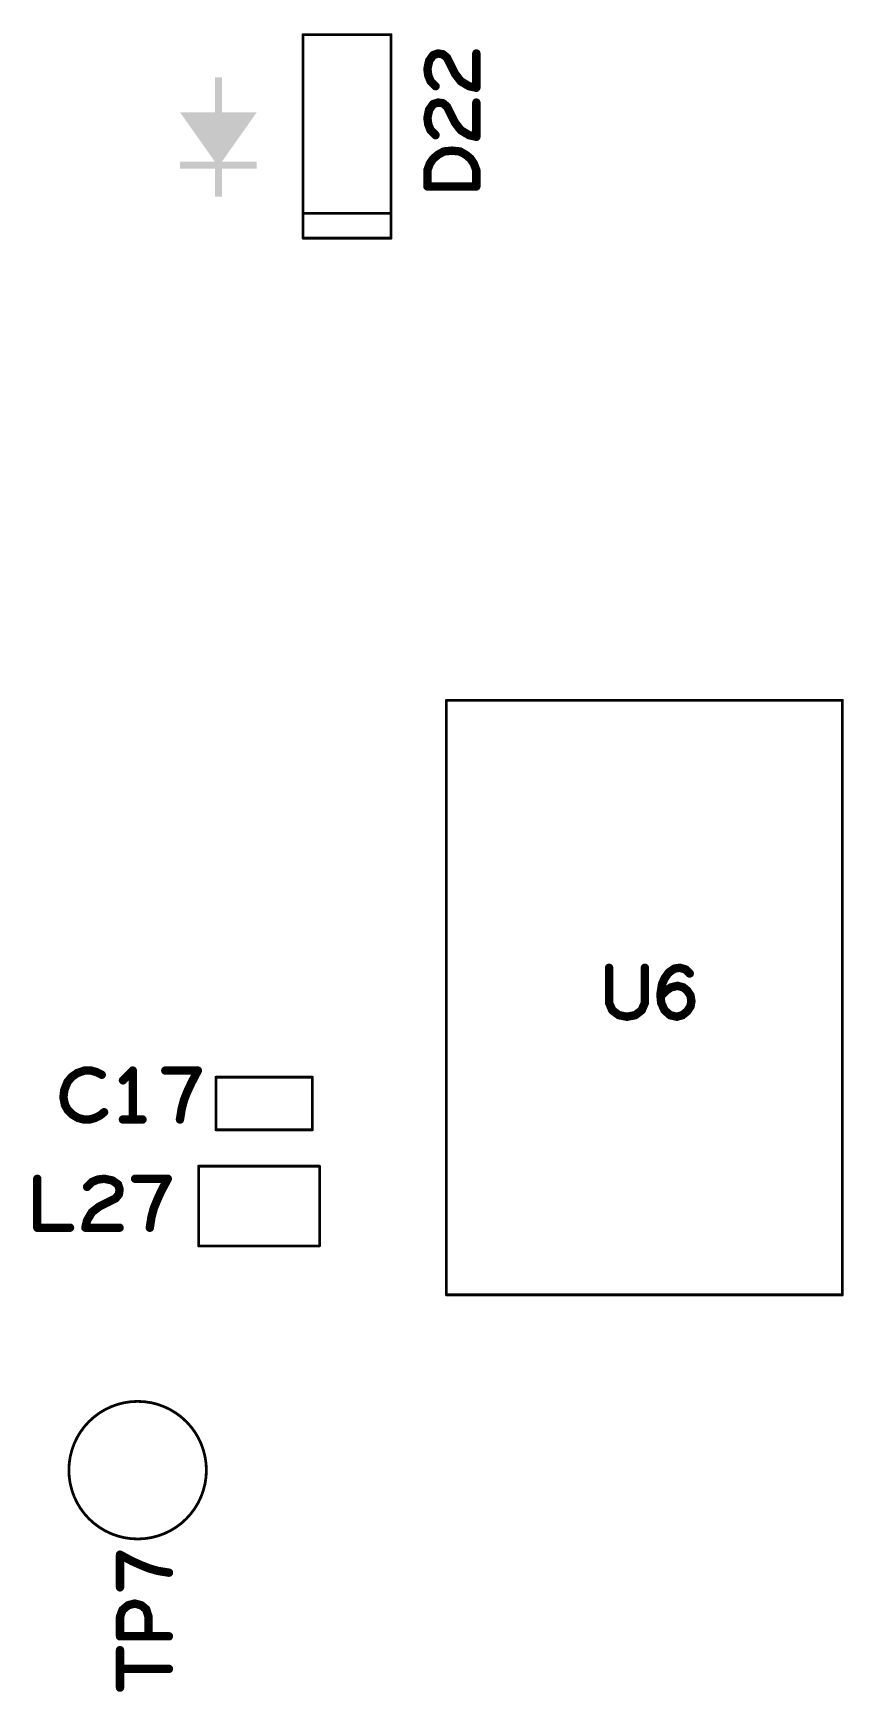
# Model space of a CAD drawing. Extents: x -1.14 to 4.53, y -2.04 to 6.
# Drawn here: x 1.949 to 2.529, y 2.589 to 3.775 of the extents above; entities that cross this region are included whole.
import ezdxf

# ---------------------------------------------------------------- set-up
doc = ezdxf.new("R2010")
doc.units = 0
doc.layers.get('0').update_dxf_attribs({"linetype": 'CONTINUOUS'})
doc.layers.add('ASSE', color=1, linetype='CONTINUOUS')

# ---------------------------------------------------------------- blocks, each defined once
blk = doc.blocks.new('ROUND_64')
at = {"const_width": 0.000984}
blk.add_lwpolyline([(-0.0005, 0, 1), (0.0005, 0, 1)], format="xyb", close=True, dxfattribs=at)
blk = doc.blocks.new('ROUND_1')
at = {"const_width": 0.003}
blk.add_lwpolyline([(-0.0015, 0, 1), (0.0015, 0, 1)], format="xyb", close=True, dxfattribs=at)

msp = doc.modelspace()

# ---------------------------------------------------------------- linework, layer by layer
at = {"layer": 'ASSE'}
for points, const_width in [([(2.1421, 3.6282), (2.1421, 3.7738)], 0.00197), ([(2.1421, 3.7738), (2.2051, 3.7738)], 0.00197), ([(2.2051, 3.7738), (2.2051, 3.6282)], 0.00197), ([(2.2323, 3.755), (2.2352, 3.7591)], 0.006), ([(2.2352, 3.7591), (2.2387, 3.7603)], 0.006), ([(2.2387, 3.7603), (2.2422, 3.7597)], 0.006), ([(2.2422, 3.7597), (2.2451, 3.7573)], 0.006), ([(2.2661, 3.7358), (2.2661, 3.7603)], 0.006), ([(2.2311, 3.7492), (2.2323, 3.755)], 0.006), ([(2.2317, 3.7445), (2.2311, 3.7492)], 0.006), ([(2.2451, 3.7573), (2.2509, 3.7457)], 0.006), ([(2.2509, 3.7457), (2.255, 3.7404)], 0.006), ([(2.2334, 3.7404), (2.2317, 3.7445)], 0.006), ([(2.2369, 3.7369), (2.2334, 3.7404)], 0.006), ([(2.255, 3.7404), (2.2608, 3.7369)], 0.006), ([(2.2608, 3.7369), (2.2661, 3.7358)], 0.006), ([(2.2323, 3.72), (2.2352, 3.7241)], 0.006), ([(2.2352, 3.7241), (2.2387, 3.7252)], 0.006), ([(2.2387, 3.7252), (2.2422, 3.7247)], 0.006), ([(2.2422, 3.7247), (2.2451, 3.7223)], 0.006), ([(2.2451, 3.7223), (2.2509, 3.7107)], 0.006), ([(2.2661, 3.7007), (2.2661, 3.7252)], 0.006), ([(2.2311, 3.7142), (2.2323, 3.72)], 0.006), ([(2.2317, 3.7095), (2.2311, 3.7142)], 0.006), ([(2.2509, 3.7107), (2.255, 3.7054)], 0.006), ([(2.2334, 3.7054), (2.2317, 3.7095)], 0.006), ([(2.2369, 3.7019), (2.2334, 3.7054)], 0.006), ([(2.255, 3.7054), (2.2608, 3.7019)], 0.006), ([(2.2608, 3.7019), (2.2661, 3.7007)], 0.006), ([(2.2352, 3.685), (2.2387, 3.6879)], 0.006), ([(2.2387, 3.6879), (2.2428, 3.6902)], 0.006), ([(2.2428, 3.6902), (2.2486, 3.6908)], 0.006), ([(2.2486, 3.6908), (2.2544, 3.6902)], 0.006), ([(2.2544, 3.6902), (2.2585, 3.6879)], 0.006), ([(2.2585, 3.6879), (2.262, 3.685)], 0.006), ([(2.2311, 3.6768), (2.2328, 3.6815)], 0.006), ([(2.2311, 3.6652), (2.2311, 3.6768)], 0.006), ([(2.2328, 3.6815), (2.2352, 3.685)], 0.006), ([(2.262, 3.685), (2.2643, 3.6815)], 0.006), ([(2.2643, 3.6815), (2.2661, 3.6768)], 0.006), ([(2.2661, 3.6768), (2.2661, 3.6652)], 0.006), ([(2.2661, 3.6652), (2.2311, 3.6652)], 0.006), ([(2.1421, 3.6459), (2.2051, 3.6459)], 0.00197), ([(2.2051, 3.6282), (2.1421, 3.6282)], 0.00197), ([(2.2447, 3.2977), (2.2447, 2.8725)], 0.00197), ([(2.5281, 3.2977), (2.2447, 3.2977)], 0.00197), ([(2.5281, 2.8725), (2.5281, 3.2977)], 0.00197), ([(2.3611, 3.1064), (2.3611, 3.0813)], 0.006), ([(2.3867, 3.0813), (2.3867, 3.1064)], 0.006), ([(2.4037, 3.1029), (2.4078, 3.1058)], 0.006), ([(2.4078, 3.1058), (2.4118, 3.1064)], 0.006), ([(2.4118, 3.1064), (2.4159, 3.1052)], 0.006), ([(2.4159, 3.1052), (2.4188, 3.1023)], 0.006), ([(2.3978, 3.0871), (2.399, 3.0947)], 0.006), ([(2.399, 3.0947), (2.4008, 3.0988)], 0.006), ([(2.4008, 3.0988), (2.4037, 3.1029)], 0.006), ([(2.4054, 3.0924), (2.4101, 3.0935)], 0.006), ([(2.4101, 3.0935), (2.4142, 3.0924)], 0.006), ([(2.3611, 3.0813), (2.3634, 3.076)], 0.006), ([(2.3844, 3.076), (2.3867, 3.0813)], 0.006), ([(2.3978, 3.0859), (2.4019, 3.09)], 0.006), ([(2.3984, 3.0813), (2.3978, 3.0871)], 0.006), ([(2.4008, 3.076), (2.3984, 3.0813)], 0.006), ([(2.4019, 3.09), (2.4054, 3.0924)], 0.006), ([(2.4142, 3.0924), (2.4171, 3.09)], 0.006), ([(2.4171, 3.09), (2.4194, 3.0865)], 0.006), ([(2.4194, 3.0865), (2.42, 3.0824)], 0.006), ([(2.42, 3.0824), (2.4194, 3.0789)], 0.006), ([(2.3634, 3.076), (2.3681, 3.0725)], 0.006), ([(2.3681, 3.0725), (2.3739, 3.0714)], 0.006), ([(2.3739, 3.0714), (2.3798, 3.0725)], 0.006), ([(2.3798, 3.0725), (2.3844, 3.076)], 0.006), ([(2.4048, 3.0725), (2.4008, 3.076)], 0.006), ([(2.4095, 3.0714), (2.4048, 3.0725)], 0.006), ([(2.4136, 3.0725), (2.4095, 3.0714)], 0.006), ([(2.4171, 3.0754), (2.4136, 3.0725)], 0.006), ([(2.4194, 3.0789), (2.4171, 3.0754)], 0.006), ([(1.9735, 3.0247), (1.9712, 3.0189)], 0.006), ([(1.9764, 3.0282), (1.9735, 3.0247)], 0.006), ([(1.9805, 3.0311), (1.9764, 3.0282)], 0.006), ([(1.9857, 3.0329), (1.9805, 3.0311)], 0.006), ([(1.9904, 3.0329), (1.9857, 3.0329)], 0.006), ([(1.9945, 3.0317), (1.9904, 3.0329)], 0.006), ([(1.998, 3.0299), (1.9945, 3.0317)], 0.006), ([(2.0202, 3.0329), (2.0132, 3.0259)], 0.006), ([(2.0202, 2.9979), (2.0202, 3.0329)], 0.006), ([(2.0668, 3.0329), (2.0435, 3.0329)], 0.006), ([(2.0592, 3.0177), (2.0622, 3.0241)], 0.006), ([(2.0622, 3.0241), (2.0668, 3.0329)], 0.006), ([(2.1487, 3.0282), (2.0798, 3.0282)], 0.00197), ([(2.0798, 3.0282), (2.0798, 2.9905)], 0.00197), ([(2.1487, 2.9905), (2.1487, 3.0282)], 0.00197), ([(1.9712, 3.0189), (1.9706, 3.0136)], 0.006), ([(1.9706, 3.0136), (1.9717, 3.0084)], 0.006), ([(2.0552, 3.0054), (2.0569, 3.0119)], 0.006), ([(2.0569, 3.0119), (2.0592, 3.0177)], 0.006), ([(1.9717, 3.0084), (1.9735, 3.0049)], 0.006), ([(1.9735, 3.0049), (1.977, 3.0014)], 0.006), ([(1.977, 3.0014), (1.9811, 2.999)], 0.006), ([(1.9811, 2.999), (1.9852, 2.9979)], 0.006), ([(1.9892, 2.9979), (1.9933, 2.999)], 0.006), ([(1.9933, 2.999), (1.9968, 3.0008)], 0.006), ([(1.9968, 3.0008), (1.9997, 3.0031)], 0.006), ([(2.054, 2.9979), (2.0552, 3.0054)], 0.006), ([(1.9852, 2.9979), (1.9892, 2.9979)], 0.006), ([(2.0132, 2.9979), (2.0272, 2.9979)], 0.006), ([(2.0798, 2.9905), (2.1487, 2.9905)], 0.00197), ([(1.9519, 2.9555), (1.9519, 2.9205)], 0.006), ([(1.9875, 2.9497), (1.991, 2.9532)], 0.006), ([(1.991, 2.9532), (1.9951, 2.9549)], 0.006), ([(1.9951, 2.9549), (1.9998, 2.9555)], 0.006), ([(1.9998, 2.9555), (2.0056, 2.9543)], 0.006), ([(2.0056, 2.9543), (2.0097, 2.9514)], 0.006), ([(2.0097, 2.9514), (2.0108, 2.9479)], 0.006), ([(2.0453, 2.9555), (2.0219, 2.9555)], 0.006), ([(2.0406, 2.9467), (2.0453, 2.9555)], 0.006), ([(2.1539, 2.9645), (2.0673, 2.9645)], 0.00197), ([(2.0673, 2.9645), (2.0673, 2.9075)], 0.00197), ([(2.1539, 2.9075), (2.1539, 2.9645)], 0.00197), ([(2.0079, 2.9415), (1.9963, 2.9357)], 0.006), ([(2.0103, 2.9444), (2.0079, 2.9415)], 0.006), ([(2.0108, 2.9479), (2.0103, 2.9444)], 0.006), ([(2.0353, 2.9345), (2.0377, 2.9403)], 0.006), ([(2.0377, 2.9403), (2.0406, 2.9467)], 0.006), ([(1.991, 2.9316), (1.9875, 2.9257)], 0.006), ([(1.9963, 2.9357), (1.991, 2.9316)], 0.006), ([(2.0324, 2.9205), (2.0336, 2.9281)], 0.006), ([(2.0336, 2.9281), (2.0353, 2.9345)], 0.006), ([(1.9519, 2.9205), (1.9753, 2.9205)], 0.006), ([(1.9875, 2.9257), (1.9863, 2.9205)], 0.006), ([(1.9863, 2.9205), (2.0108, 2.9205)], 0.006), ([(2.0673, 2.9075), (2.1539, 2.9075)], 0.00197), ([(2.2447, 2.8725), (2.5281, 2.8725)], 0.00197), ([(2.0198, 2.682), (2.0111, 2.6867)], 0.006), ([(2.0111, 2.6867), (2.0111, 2.6633)], 0.006), ([(2.0263, 2.6791), (2.0198, 2.682)], 0.006), ([(2.0321, 2.6768), (2.0263, 2.6791)], 0.006), ([(2.0385, 2.675), (2.0321, 2.6768)], 0.006), ([(2.0461, 2.6738), (2.0385, 2.675)], 0.006), ([(2.0111, 2.6423), (2.0128, 2.647)], 0.006), ([(2.0111, 2.6283), (2.0111, 2.6423)], 0.006), ([(2.0128, 2.647), (2.0169, 2.6505)], 0.006), ([(2.0169, 2.6505), (2.0216, 2.6517)], 0.006), ([(2.0216, 2.6517), (2.0263, 2.6505)], 0.006), ([(2.0263, 2.6505), (2.0298, 2.6476)], 0.006), ([(2.0298, 2.6476), (2.0315, 2.6423)], 0.006), ([(2.0315, 2.6423), (2.0315, 2.6283)], 0.006), ([(2.0461, 2.6283), (2.0111, 2.6283)], 0.006), ([(2.0111, 2.5916), (2.0111, 2.6184)], 0.006), ([(2.0111, 2.605), (2.0461, 2.605)], 0.006)]:
    msp.add_lwpolyline(points, dxfattribs=dict(at, const_width=const_width))
at = {"layer": 'ASSE', "const_width": 0.00197}
msp.add_lwpolyline([(1.9745, 2.7471, 1), (2.0729, 2.7471, 1)], format="xyb", close=True, dxfattribs=at)
at = {"layer": 'ASSE'}
for points in [[(2.079, 3.7183), (2.079, 3.7433), (2.084, 3.7183), (2.084, 3.7433)], [(2.079, 3.6829), (2.054, 3.7183), (2.084, 3.6829), (2.109, 3.7183)], [(2.054, 3.6779), (2.054, 3.6829), (2.109, 3.6779), (2.109, 3.6829)], [(2.079, 3.6579), (2.079, 3.6779), (2.084, 3.6579), (2.084, 3.6779)]]:
    msp.add_solid(points, dxfattribs=at)

# ---------------------------------------------------------------- block references
for name, p in [('ROUND_64', (2.1421, 3.7738)), ('ROUND_64', (2.1421, 3.7738)), ('ROUND_64', (2.2051, 3.7738)), ('ROUND_64', (2.2051, 3.7738)), ('ROUND_1', (2.2352, 3.7591)), ('ROUND_1', (2.2352, 3.7591)), ('ROUND_1', (2.2387, 3.7603)), ('ROUND_1', (2.2387, 3.7603)), ('ROUND_1', (2.2422, 3.7597)), ('ROUND_1', (2.2422, 3.7597)), ('ROUND_1', (2.2661, 3.7603)), ('ROUND_1', (2.2311, 3.7492)), ('ROUND_1', (2.2311, 3.7492)), ('ROUND_1', (2.2323, 3.755)), ('ROUND_1', (2.2323, 3.755)), ('ROUND_1', (2.2451, 3.7573)), ('ROUND_1', (2.2451, 3.7573)), ('ROUND_1', (2.2509, 3.7457)), ('ROUND_1', (2.2509, 3.7457)), ('ROUND_1', (2.2317, 3.7445)), ('ROUND_1', (2.2317, 3.7445)), ('ROUND_1', (2.2334, 3.7404)), ('ROUND_1', (2.2334, 3.7404)), ('ROUND_1', (2.2369, 3.7369)), ('ROUND_1', (2.255, 3.7404)), ('ROUND_1', (2.255, 3.7404)), ('ROUND_1', (2.2608, 3.7369)), ('ROUND_1', (2.2608, 3.7369)), ('ROUND_1', (2.2661, 3.7358)), ('ROUND_1', (2.2661, 3.7358)), ('ROUND_1', (2.2352, 3.7241)), ('ROUND_1', (2.2352, 3.7241)), ('ROUND_1', (2.2387, 3.7252)), ('ROUND_1', (2.2387, 3.7252)), ('ROUND_1', (2.2422, 3.7247)), ('ROUND_1', (2.2422, 3.7247)), ('ROUND_1', (2.2451, 3.7223)), ('ROUND_1', (2.2451, 3.7223)), ('ROUND_1', (2.2661, 3.7252)), ('ROUND_1', (2.2311, 3.7142)), ('ROUND_1', (2.2311, 3.7142)), ('ROUND_1', (2.2323, 3.72)), ('ROUND_1', (2.2323, 3.72)), ('ROUND_1', (2.2509, 3.7107)), ('ROUND_1', (2.2509, 3.7107)), ('ROUND_1', (2.2317, 3.7095)), ('ROUND_1', (2.2317, 3.7095)), ('ROUND_1', (2.2334, 3.7054)), ('ROUND_1', (2.2334, 3.7054)), ('ROUND_1', (2.2369, 3.7019)), ('ROUND_1', (2.255, 3.7054)), ('ROUND_1', (2.255, 3.7054)), ('ROUND_1', (2.2608, 3.7019)), ('ROUND_1', (2.2608, 3.7019)), ('ROUND_1', (2.2661, 3.7007)), ('ROUND_1', (2.2661, 3.7007)), ('ROUND_1', (2.2387, 3.6879)), ('ROUND_1', (2.2387, 3.6879)), ('ROUND_1', (2.2428, 3.6902)), ('ROUND_1', (2.2428, 3.6902)), ('ROUND_1', (2.2486, 3.6908)), ('ROUND_1', (2.2486, 3.6908)), ('ROUND_1', (2.2544, 3.6902)), ('ROUND_1', (2.2544, 3.6902)), ('ROUND_1', (2.2585, 3.6879)), ('ROUND_1', (2.2585, 3.6879)), ('ROUND_1', (2.2311, 3.6768)), ('ROUND_1', (2.2311, 3.6768)), ('ROUND_1', (2.2328, 3.6815)), ('ROUND_1', (2.2328, 3.6815)), ('ROUND_1', (2.2352, 3.685)), ('ROUND_1', (2.2352, 3.685)), ('ROUND_1', (2.262, 3.685)), ('ROUND_1', (2.262, 3.685)), ('ROUND_1', (2.2643, 3.6815)), ('ROUND_1', (2.2643, 3.6815)), ('ROUND_1', (2.2661, 3.6768)), ('ROUND_1', (2.2661, 3.6768)), ('ROUND_1', (2.2311, 3.6652)), ('ROUND_1', (2.2311, 3.6652)), ('ROUND_1', (2.2661, 3.6652)), ('ROUND_1', (2.2661, 3.6652)), ('ROUND_64', (2.1421, 3.6459)), ('ROUND_64', (2.2051, 3.6459)), ('ROUND_64', (2.1421, 3.6282)), ('ROUND_64', (2.1421, 3.6282)), ('ROUND_64', (2.2051, 3.6282)), ('ROUND_64', (2.2051, 3.6282)), ('ROUND_64', (2.2447, 3.2977)), ('ROUND_64', (2.2447, 3.2977)), ('ROUND_64', (2.5281, 3.2977)), ('ROUND_64', (2.5281, 3.2977)), ('ROUND_1', (2.3611, 3.1064)), ('ROUND_1', (2.3867, 3.1064)), ('ROUND_1', (2.4078, 3.1058)), ('ROUND_1', (2.4078, 3.1058)), ('ROUND_1', (2.4118, 3.1064)), ('ROUND_1', (2.4118, 3.1064)), ('ROUND_1', (2.4159, 3.1052)), ('ROUND_1', (2.4159, 3.1052)), ('ROUND_1', (2.399, 3.0947)), ('ROUND_1', (2.399, 3.0947)), ('ROUND_1', (2.4008, 3.0988)), ('ROUND_1', (2.4008, 3.0988)), ('ROUND_1', (2.4037, 3.1029)), ('ROUND_1', (2.4037, 3.1029)), ('ROUND_1', (2.4101, 3.0935)), ('ROUND_1', (2.4101, 3.0935)), ('ROUND_1', (2.4188, 3.1023)), ('ROUND_1', (2.3611, 3.0813)), ('ROUND_1', (2.3611, 3.0813)), ('ROUND_1', (2.3867, 3.0813)), ('ROUND_1', (2.3867, 3.0813)), ('ROUND_1', (2.3978, 3.0871)), ('ROUND_1', (2.3978, 3.0871)), ('ROUND_1', (2.3978, 3.0859)), ('ROUND_1', (2.3984, 3.0813)), ('ROUND_1', (2.3984, 3.0813)), ('ROUND_1', (2.4019, 3.09)), ('ROUND_1', (2.4019, 3.09)), ('ROUND_1', (2.4054, 3.0924)), ('ROUND_1', (2.4054, 3.0924)), ('ROUND_1', (2.4142, 3.0924)), ('ROUND_1', (2.4142, 3.0924)), ('ROUND_1', (2.4171, 3.09)), ('ROUND_1', (2.4171, 3.09)), ('ROUND_1', (2.4194, 3.0865)), ('ROUND_1', (2.4194, 3.0865)), ('ROUND_1', (2.42, 3.0824)), ('ROUND_1', (2.42, 3.0824)), ('ROUND_1', (2.3634, 3.076)), ('ROUND_1', (2.3634, 3.076)), ('ROUND_1', (2.3681, 3.0725)), ('ROUND_1', (2.3681, 3.0725)), ('ROUND_1', (2.3739, 3.0714)), ('ROUND_1', (2.3739, 3.0714)), ('ROUND_1', (2.3798, 3.0725)), ('ROUND_1', (2.3798, 3.0725)), ('ROUND_1', (2.3844, 3.076)), ('ROUND_1', (2.3844, 3.076)), ('ROUND_1', (2.4008, 3.076)), ('ROUND_1', (2.4008, 3.076)), ('ROUND_1', (2.4048, 3.0725)), ('ROUND_1', (2.4048, 3.0725)), ('ROUND_1', (2.4095, 3.0714)), ('ROUND_1', (2.4095, 3.0714)), ('ROUND_1', (2.4136, 3.0725)), ('ROUND_1', (2.4136, 3.0725)), ('ROUND_1', (2.4171, 3.0754)), ('ROUND_1', (2.4171, 3.0754)), ('ROUND_1', (2.4194, 3.0789)), ('ROUND_1', (2.4194, 3.0789)), ('ROUND_1', (1.9735, 3.0247)), ('ROUND_1', (1.9735, 3.0247)), ('ROUND_1', (1.9764, 3.0282)), ('ROUND_1', (1.9764, 3.0282)), ('ROUND_1', (1.9805, 3.0311)), ('ROUND_1', (1.9805, 3.0311)), ('ROUND_1', (1.9857, 3.0329)), ('ROUND_1', (1.9857, 3.0329)), ('ROUND_1', (1.9904, 3.0329)), ('ROUND_1', (1.9904, 3.0329)), ('ROUND_1', (1.9945, 3.0317)), ('ROUND_1', (1.9945, 3.0317)), ('ROUND_1', (1.998, 3.0299)), ('ROUND_1', (2.0132, 3.0259)), ('ROUND_1', (2.0202, 3.0329)), ('ROUND_1', (2.0202, 3.0329)), ('ROUND_1', (2.0435, 3.0329)), ('ROUND_1', (2.0622, 3.0241)), ('ROUND_1', (2.0622, 3.0241)), ('ROUND_1', (2.0668, 3.0329)), ('ROUND_1', (2.0668, 3.0329)), ('ROUND_64', (2.0798, 3.0282)), ('ROUND_64', (2.0798, 3.0282)), ('ROUND_64', (2.1487, 3.0282)), ('ROUND_64', (2.1487, 3.0282)), ('ROUND_1', (1.9706, 3.0136)), ('ROUND_1', (1.9706, 3.0136)), ('ROUND_1', (1.9712, 3.0189)), ('ROUND_1', (1.9712, 3.0189)), ('ROUND_1', (2.0569, 3.0119)), ('ROUND_1', (2.0569, 3.0119)), ('ROUND_1', (2.0592, 3.0177)), ('ROUND_1', (2.0592, 3.0177)), ('ROUND_1', (1.9717, 3.0084)), ('ROUND_1', (1.9717, 3.0084)), ('ROUND_1', (1.9735, 3.0049)), ('ROUND_1', (1.9735, 3.0049)), ('ROUND_1', (1.977, 3.0014)), ('ROUND_1', (1.977, 3.0014)), ('ROUND_1', (1.9811, 2.999)), ('ROUND_1', (1.9811, 2.999)), ('ROUND_1', (1.9933, 2.999)), ('ROUND_1', (1.9933, 2.999)), ('ROUND_1', (1.9968, 3.0008)), ('ROUND_1', (1.9968, 3.0008)), ('ROUND_1', (1.9997, 3.0031)), ('ROUND_1', (2.0552, 3.0054)), ('ROUND_1', (2.0552, 3.0054)), ('ROUND_1', (1.9852, 2.9979)), ('ROUND_1', (1.9852, 2.9979)), ('ROUND_1', (1.9892, 2.9979)), ('ROUND_1', (1.9892, 2.9979)), ('ROUND_1', (2.0132, 2.9979)), ('ROUND_1', (2.0202, 2.9979)), ('ROUND_1', (2.0272, 2.9979)), ('ROUND_1', (2.054, 2.9979)), ('ROUND_64', (2.0798, 2.9905)), ('ROUND_64', (2.0798, 2.9905)), ('ROUND_64', (2.1487, 2.9905)), ('ROUND_64', (2.1487, 2.9905)), ('ROUND_1', (1.9519, 2.9555)), ('ROUND_1', (1.991, 2.9532)), ('ROUND_1', (1.991, 2.9532)), ('ROUND_1', (1.9951, 2.9549)), ('ROUND_1', (1.9951, 2.9549)), ('ROUND_1', (1.9998, 2.9555)), ('ROUND_1', (1.9998, 2.9555)), ('ROUND_1', (2.0056, 2.9543)), ('ROUND_1', (2.0056, 2.9543)), ('ROUND_1', (2.0097, 2.9514)), ('ROUND_1', (2.0097, 2.9514)), ('ROUND_1', (2.0219, 2.9555)), ('ROUND_1', (2.0453, 2.9555)), ('ROUND_1', (2.0453, 2.9555)), ('ROUND_64', (2.0673, 2.9645)), ('ROUND_64', (2.0673, 2.9645)), ('ROUND_64', (2.1539, 2.9645)), ('ROUND_64', (2.1539, 2.9645)), ('ROUND_1', (1.9875, 2.9497)), ('ROUND_1', (2.0079, 2.9415)), ('ROUND_1', (2.0079, 2.9415)), ('ROUND_1', (2.0103, 2.9444)), ('ROUND_1', (2.0103, 2.9444)), ('ROUND_1', (2.0108, 2.9479)), ('ROUND_1', (2.0108, 2.9479)), ('ROUND_1', (2.0377, 2.9403)), ('ROUND_1', (2.0377, 2.9403)), ('ROUND_1', (2.0406, 2.9467)), ('ROUND_1', (2.0406, 2.9467)), ('ROUND_1', (1.991, 2.9316)), ('ROUND_1', (1.991, 2.9316)), ('ROUND_1', (1.9963, 2.9357)), ('ROUND_1', (1.9963, 2.9357)), ('ROUND_1', (2.0336, 2.9281)), ('ROUND_1', (2.0336, 2.9281)), ('ROUND_1', (2.0353, 2.9345)), ('ROUND_1', (2.0353, 2.9345)), ('ROUND_1', (1.9519, 2.9205)), ('ROUND_1', (1.9519, 2.9205)), ('ROUND_1', (1.9753, 2.9205)), ('ROUND_1', (1.9863, 2.9205)), ('ROUND_1', (1.9863, 2.9205)), ('ROUND_1', (1.9875, 2.9257)), ('ROUND_1', (1.9875, 2.9257)), ('ROUND_1', (2.0108, 2.9205)), ('ROUND_1', (2.0324, 2.9205)), ('ROUND_64', (2.0673, 2.9075)), ('ROUND_64', (2.0673, 2.9075)), ('ROUND_64', (2.1539, 2.9075)), ('ROUND_64', (2.1539, 2.9075)), ('ROUND_64', (2.2447, 2.8725)), ('ROUND_64', (2.2447, 2.8725)), ('ROUND_64', (2.5281, 2.8725)), ('ROUND_64', (2.5281, 2.8725)), ('ROUND_1', (2.0111, 2.6867)), ('ROUND_1', (2.0111, 2.6867)), ('ROUND_1', (2.0198, 2.682)), ('ROUND_1', (2.0198, 2.682)), ('ROUND_1', (2.0263, 2.6791)), ('ROUND_1', (2.0263, 2.6791)), ('ROUND_1', (2.0321, 2.6768)), ('ROUND_1', (2.0321, 2.6768)), ('ROUND_1', (2.0385, 2.675)), ('ROUND_1', (2.0385, 2.675)), ('ROUND_1', (2.0461, 2.6738)), ('ROUND_1', (2.0111, 2.6633)), ('ROUND_1', (2.0111, 2.6423)), ('ROUND_1', (2.0111, 2.6423)), ('ROUND_1', (2.0128, 2.647)), ('ROUND_1', (2.0128, 2.647)), ('ROUND_1', (2.0169, 2.6505)), ('ROUND_1', (2.0169, 2.6505)), ('ROUND_1', (2.0216, 2.6517)), ('ROUND_1', (2.0216, 2.6517)), ('ROUND_1', (2.0263, 2.6505)), ('ROUND_1', (2.0263, 2.6505)), ('ROUND_1', (2.0298, 2.6476)), ('ROUND_1', (2.0298, 2.6476)), ('ROUND_1', (2.0315, 2.6423)), ('ROUND_1', (2.0315, 2.6423)), ('ROUND_1', (2.0111, 2.6283)), ('ROUND_1', (2.0111, 2.6283)), ('ROUND_1', (2.0315, 2.6283)), ('ROUND_1', (2.0461, 2.6283)), ('ROUND_1', (2.0111, 2.6184)), ('ROUND_1', (2.0111, 2.605)), ('ROUND_1', (2.0461, 2.605)), ('ROUND_1', (2.0111, 2.5916))]:
    msp.add_blockref(name, p, dxfattribs=at)

doc.saveas('drawing.dxf')
